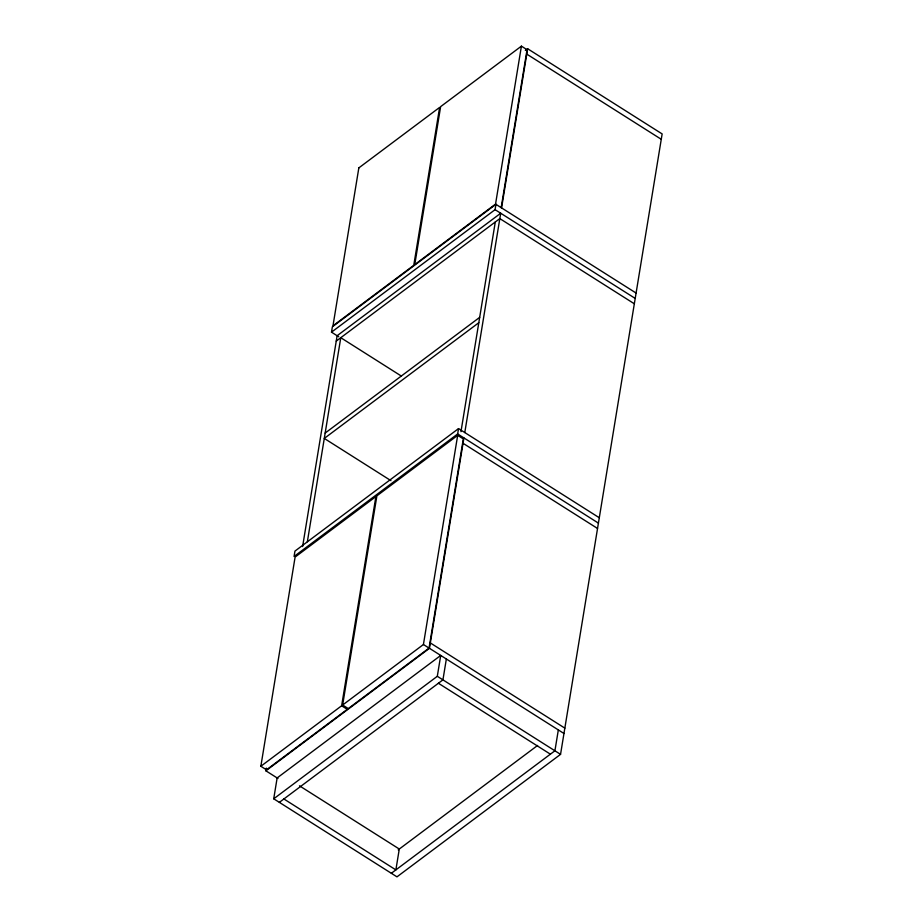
<?xml version="1.0" encoding="UTF-8"?>
<svg xmlns="http://www.w3.org/2000/svg" width="923" height="923" viewBox="0 0 923 923"><rect width="100%" height="100%" fill="white"/><g stroke="black" fill="none" stroke-linecap="round" stroke-linejoin="round"><path stroke-width="1.38" d="M331.495 332.165L332.372 326.8L495.951 204.306L495.074 209.671L331.495 332.165L338.741 336.757M260.851 766.263L295.106 557.077L375.892 496.574L341.637 705.772L260.851 766.263L266.482 769.828L347.267 709.337L341.637 705.772M277.996 778.481L265.882 770.809L266.32 768.121M302.606 546.554L337.126 335.73L500.704 213.236L464.788 432.564M307.359 541.743L340.783 337.703L401.367 376.076M273.727 798.799L277.142 777.939L440.721 655.434L437.306 676.294L273.727 798.799L396.971 876.85L560.549 754.356L662.149 133.927L527.644 48.746L525.337 50.465M342.641 705.022L376.896 495.824L457.681 435.333L463.311 438.898L429.057 648.084L348.271 708.587L342.641 705.022L423.426 644.519L457.681 435.333M458.535 428.595L294.956 551.1L294.079 556.465L457.658 433.96L458.535 428.595L599.292 517.745M521.414 46.15L440.629 106.641L414.762 264.578L495.547 204.087L521.414 46.15L527.045 49.715L501.177 207.652M460.958 431.699L495.293 221.993M265.882 770.809L429.46 648.304L463.911 437.917M501.581 207.871L527.644 48.746M446.351 658.999L442.936 679.859L279.357 802.364M558.334 729.92L554.919 750.78L391.34 873.285M336.249 341.095L499.828 218.601L634.332 303.782M325.161 433.06L479.683 317.35M478.806 322.715L324.285 438.425L390.937 480.641M398.217 849.841L537.601 745.449M526.768 54.111L661.272 139.292M495.547 204.087L636.085 293.053M495.074 209.671L635.209 298.417M457.658 433.96L598.416 523.11M463.034 443.282L597.539 528.475M430.337 642.939L564.841 728.132M423.426 644.519L429.057 648.084M429.46 648.304L563.965 733.497M437.306 676.294L560.549 754.356M438.402 683.251L550.385 754.172M299.479 785.819L399.29 849.033L395.875 869.893L283.892 798.972M358.839 167.894L332.972 325.831L413.758 265.339L439.625 107.403L358.839 167.894"/></g></svg>
